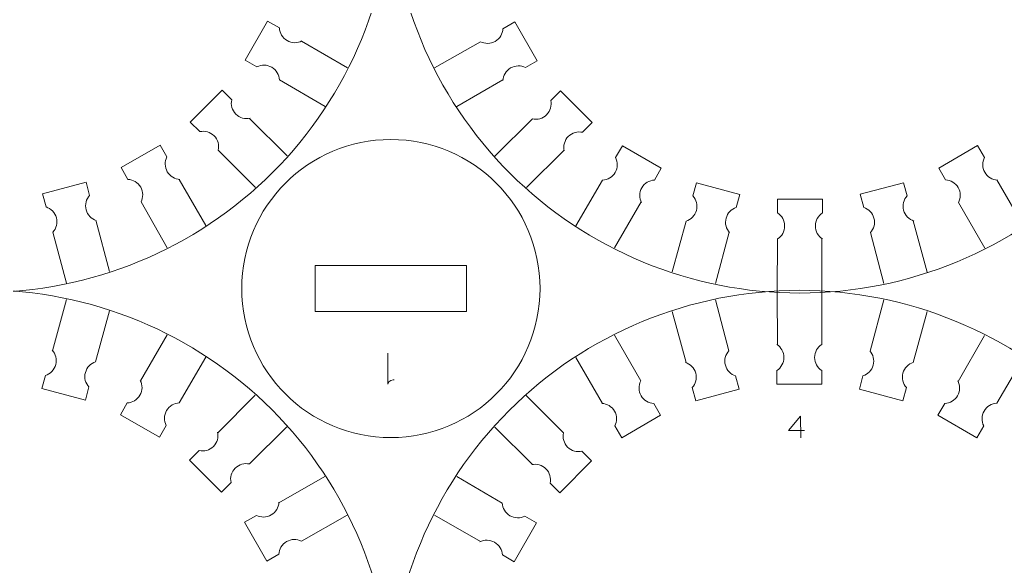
# Model space of a CAD drawing. Header units: centimetres. Extents: x -25 to 25, y -32.5 to 32.5.
# Drawn here: x 6.65 to 13.53, y 3.25 to 7.06 of the extents above; entities that cross this region are included whole.
import ezdxf

# ---------------------------------------------------------------- set-up
doc = ezdxf.new("R2010")
doc.units = ezdxf.units.CM
doc.header["$MEASUREMENT"] = 0
doc.layers.add('Capa 1', color=7, linetype='Continuous')

msp = doc.modelspace()

# ---------------------------------------------------------------- linework, layer by layer
at = {"layer": 'Capa 1', "color": 250, "lineweight": 9}
msp.add_ellipse((9.24358, 5.18319), major_axis=(0, 1.0403), ratio=1, dxfattribs=at)
for points, knots in [([(6.3944, 10.87668), (7.15266, 10.87716), (7.88005, 10.57641), (8.41656, 10.04057), (8.41656, 10.04057), (8.95306, 9.50475), (9.25473, 8.77411), (9.25521, 8.01587), (9.25521, 8.01587), (9.25571, 7.25761), (8.95494, 6.53023), (8.41912, 5.99372), (8.41912, 5.99372), (7.88328, 5.45721), (7.15266, 5.15554), (6.3944, 5.15504), (6.3944, 5.15504), (5.63615, 5.15457), (4.90876, 5.45533), (4.37225, 5.99115), (4.37225, 5.99115), (3.83575, 6.52698), (3.53407, 7.25761), (3.5336, 8.01587), (3.5336, 8.01587), (3.53312, 8.77411), (3.83387, 9.50151), (4.3697, 10.03802), (4.3697, 10.03802), (4.90553, 10.57453), (5.63615, 10.8762), (6.3944, 10.87668)], [0, 0, 0, 0, 0.1111111, 0.1111111, 0.1111111, 0.1111111, 0.2222222, 0.2222222, 0.2222222, 0.2222222, 0.3333333, 0.3333333, 0.3333333, 0.3333333, 0.4444444, 0.4444444, 0.4444444, 0.4444444, 0.5555556, 0.5555556, 0.5555556, 0.5555556, 0.6666667, 0.6666667, 0.6666667, 0.6666667, 0.7777778, 0.7777778, 0.7777778, 0.7777778, 1, 1, 1, 1]), ([(12.09663, 10.87312), (12.85489, 10.8736), (13.58227, 10.57285), (14.11878, 10.03702), (14.11878, 10.03702), (14.65529, 9.50119), (14.95696, 8.77056), (14.95744, 8.01231), (14.95744, 8.01231), (14.95793, 7.25405), (14.65717, 6.52667), (14.12135, 5.99016), (14.12135, 5.99016), (13.58551, 5.45365), (12.85489, 5.15198), (12.09663, 5.15149), (12.09663, 5.15149), (11.33837, 5.15101), (10.61099, 5.45177), (10.07448, 5.98759), (10.07448, 5.98759), (9.53797, 6.52342), (9.2363, 7.25405), (9.23582, 8.01231), (9.23582, 8.01231), (9.23534, 8.77056), (9.53609, 9.49796), (10.07193, 10.03447), (10.07193, 10.03447), (10.60775, 10.57097), (11.33837, 10.87265), (12.09663, 10.87312)], [0, 0, 0, 0, 0.1111111, 0.1111111, 0.1111111, 0.1111111, 0.2222222, 0.2222222, 0.2222222, 0.2222222, 0.3333333, 0.3333333, 0.3333333, 0.3333333, 0.4444444, 0.4444444, 0.4444444, 0.4444444, 0.5555556, 0.5555556, 0.5555556, 0.5555556, 0.6666667, 0.6666667, 0.6666667, 0.6666667, 0.7777778, 0.7777778, 0.7777778, 0.7777778, 1, 1, 1, 1]), ([(8.30957, 6.73001), (8.30957, 6.73001), (8.22698, 6.77756), (8.22698, 6.77756), (8.22698, 6.77756), (8.22698, 6.77756), (8.38378, 7.04914), (8.38378, 7.04914), (8.38378, 7.04914), (8.38378, 7.04914), (8.46633, 7.00148), (8.46633, 7.00148)], [0, 0, 0, 0, 0.25, 0.25, 0.25, 0.25, 0.5, 0.5, 0.5, 0.5, 1, 1, 1, 1]), ([(10.02547, 6.99666), (10.02547, 6.99666), (10.10793, 7.0444), (10.10793, 7.0444), (10.10793, 7.0444), (10.10793, 7.0444), (10.26473, 6.77282), (10.26473, 6.77282), (10.26473, 6.77282), (10.26473, 6.77282), (10.18219, 6.72516), (10.18219, 6.72516)], [0, 0, 0, 0, 0.25, 0.25, 0.25, 0.25, 0.5, 0.5, 0.5, 0.5, 1, 1, 1, 1]), ([(8.62355, 6.91071), (8.59201, 6.89444), (8.55312, 6.89405), (8.52011, 6.91311), (8.52011, 6.91311), (8.48711, 6.93216), (8.46799, 6.96605), (8.46633, 7.00148)], [0, 0, 0, 0, 0.3333333, 0.3333333, 0.3333333, 0.3333333, 1, 1, 1, 1]), ([(9.86823, 6.90587), (9.89976, 6.8896), (9.93865, 6.88921), (9.97166, 6.90827), (9.97166, 6.90827), (10.00466, 6.92732), (10.02378, 6.96121), (10.02545, 6.99665)], [0, 0, 0, 0, 0.3333333, 0.3333333, 0.3333333, 0.3333333, 1, 1, 1, 1]), ([(8.46681, 6.63923), (8.46513, 6.67467), (8.44602, 6.70855), (8.41301, 6.72761), (8.41301, 6.72761), (8.38001, 6.74666), (8.34111, 6.74627), (8.30958, 6.73)], [0, 0, 0, 0, 0.3333333, 0.3333333, 0.3333333, 0.3333333, 1, 1, 1, 1]), ([(10.02497, 6.63439), (10.02664, 6.66983), (10.04575, 6.70371), (10.07876, 6.72277), (10.07876, 6.72277), (10.11176, 6.74182), (10.15067, 6.74144), (10.18219, 6.72516)], [0, 0, 0, 0, 0.3333333, 0.3333333, 0.3333333, 0.3333333, 1, 1, 1, 1]), ([(7.9115, 6.27814), (7.9115, 6.27814), (7.84404, 6.34544), (7.84404, 6.34544), (7.84404, 6.34544), (7.84404, 6.34544), (8.06579, 6.56719), (8.06579, 6.56719), (8.06579, 6.56719), (8.06579, 6.56719), (8.13319, 6.49979), (8.13319, 6.49979)], [0, 0, 0, 0, 0.25, 0.25, 0.25, 0.25, 0.5, 0.5, 0.5, 0.5, 1, 1, 1, 1]), ([(10.35891, 6.49521), (10.35891, 6.49521), (10.42621, 6.56267), (10.42621, 6.56267), (10.42621, 6.56267), (10.42621, 6.56267), (10.64796, 6.34092), (10.64796, 6.34092), (10.64796, 6.34092), (10.64796, 6.34092), (10.58056, 6.27353), (10.58056, 6.27353)], [0, 0, 0, 0, 0.25, 0.25, 0.25, 0.25, 0.5, 0.5, 0.5, 0.5, 1, 1, 1, 1]), ([(8.26156, 6.37142), (8.22689, 6.36387), (8.18922, 6.37356), (8.16226, 6.40051), (8.16226, 6.40051), (8.13532, 6.42746), (8.12562, 6.46513), (8.13319, 6.49979)], [0, 0, 0, 0, 0.3333333, 0.3333333, 0.3333333, 0.3333333, 1, 1, 1, 1]), ([(10.23052, 6.36682), (10.26519, 6.35927), (10.30286, 6.36896), (10.32982, 6.39591), (10.32982, 6.39591), (10.35676, 6.42285), (10.36646, 6.46053), (10.35889, 6.49519)], [0, 0, 0, 0, 0.3333333, 0.3333333, 0.3333333, 0.3333333, 1, 1, 1, 1]), ([(8.03989, 6.14976), (8.04744, 6.18443), (8.03776, 6.2221), (8.0108, 6.24905), (8.0108, 6.24905), (7.98386, 6.276), (7.94618, 6.28569), (7.91152, 6.27813)], [0, 0, 0, 0, 0.3333333, 0.3333333, 0.3333333, 0.3333333, 1, 1, 1, 1]), ([(10.45219, 6.14516), (10.44464, 6.17982), (10.45432, 6.21749), (10.48128, 6.24445), (10.48128, 6.24445), (10.50822, 6.27139), (10.5459, 6.28109), (10.58056, 6.27353)], [0, 0, 0, 0, 0.3333333, 0.3333333, 0.3333333, 0.3333333, 1, 1, 1, 1]), ([(7.41006, 5.9447), (7.41006, 5.9447), (7.36231, 6.02717), (7.36231, 6.02717), (7.36231, 6.02717), (7.36231, 6.02717), (7.63389, 6.18397), (7.63389, 6.18397), (7.63389, 6.18397), (7.63389, 6.18397), (7.68155, 6.10142), (7.68155, 6.10142)], [0, 0, 0, 0, 0.25, 0.25, 0.25, 0.25, 0.5, 0.5, 0.5, 0.5, 1, 1, 1, 1]), ([(10.81077, 6.09715), (10.81077, 6.09715), (10.85832, 6.17973), (10.85832, 6.17973), (10.85832, 6.17973), (10.85832, 6.17973), (11.1299, 6.02293), (11.1299, 6.02293), (11.1299, 6.02293), (11.1299, 6.02293), (11.08225, 5.94039), (11.08225, 5.94039)], [0, 0, 0, 0, 0.25, 0.25, 0.25, 0.25, 0.5, 0.5, 0.5, 0.5, 1, 1, 1, 1]), ([(13.11228, 5.94114), (13.11228, 5.94114), (13.06454, 6.02361), (13.06454, 6.02361), (13.06454, 6.02361), (13.06454, 6.02361), (13.33612, 6.18041), (13.33612, 6.18041), (13.33612, 6.18041), (13.33612, 6.18041), (13.38378, 6.09787), (13.38378, 6.09787)], [0, 0, 0, 0, 0.25, 0.25, 0.25, 0.25, 0.5, 0.5, 0.5, 0.5, 1, 1, 1, 1]), ([(7.77232, 5.9442), (7.73688, 5.94588), (7.703, 5.96499), (7.68394, 5.998), (7.68394, 5.998), (7.66489, 6.031), (7.66528, 6.0699), (7.68155, 6.10142)], [0, 0, 0, 0, 0.3333333, 0.3333333, 0.3333333, 0.3333333, 1, 1, 1, 1]), ([(10.71999, 5.93991), (10.75544, 5.94158), (10.78931, 5.96069), (10.80837, 5.9937), (10.80837, 5.9937), (10.82743, 6.0267), (10.82704, 6.0656), (10.81076, 6.09713)], [0, 0, 0, 0, 0.3333333, 0.3333333, 0.3333333, 0.3333333, 1, 1, 1, 1]), ([(13.47455, 5.94065), (13.4391, 5.94232), (13.40523, 5.96143), (13.38617, 5.99444), (13.38617, 5.99444), (13.36711, 6.02744), (13.3675, 6.06634), (13.38378, 6.09787)], [0, 0, 0, 0, 0.3333333, 0.3333333, 0.3333333, 0.3333333, 1, 1, 1, 1]), ([(6.83939, 5.7524), (6.83939, 5.7524), (6.81462, 5.84442), (6.81462, 5.84442), (6.81462, 5.84442), (6.81462, 5.84442), (7.11753, 5.92558), (7.11753, 5.92558), (7.11753, 5.92558), (7.11753, 5.92558), (7.1422, 5.83352), (7.1422, 5.83352)], [0, 0, 0, 0, 0.25, 0.25, 0.25, 0.25, 0.5, 0.5, 0.5, 0.5, 1, 1, 1, 1]), ([(7.50084, 5.78746), (7.51711, 5.81899), (7.5175, 5.85789), (7.49844, 5.8909), (7.49844, 5.8909), (7.47939, 5.9239), (7.4455, 5.94302), (7.41007, 5.94468)], [0, 0, 0, 0, 0.3333333, 0.3333333, 0.3333333, 0.3333333, 1, 1, 1, 1]), ([(10.99148, 5.78316), (10.97521, 5.8147), (10.97482, 5.85359), (10.99387, 5.8866), (10.99387, 5.8866), (11.01293, 5.9196), (11.04681, 5.93872), (11.08225, 5.94039)], [0, 0, 0, 0, 0.3333333, 0.3333333, 0.3333333, 0.3333333, 1, 1, 1, 1]), ([(11.35027, 5.8296), (11.35027, 5.8296), (11.37482, 5.92167), (11.37482, 5.92167), (11.37482, 5.92167), (11.37482, 5.92167), (11.67773, 5.84051), (11.67773, 5.84051), (11.67773, 5.84051), (11.67773, 5.84051), (11.65307, 5.74844), (11.65307, 5.74844)], [0, 0, 0, 0, 0.25, 0.25, 0.25, 0.25, 0.5, 0.5, 0.5, 0.5, 1, 1, 1, 1]), ([(12.54162, 5.74885), (12.54162, 5.74885), (12.51684, 5.84086), (12.51684, 5.84086), (12.51684, 5.84086), (12.51684, 5.84086), (12.81976, 5.92203), (12.81976, 5.92203), (12.81976, 5.92203), (12.81976, 5.92203), (12.84442, 5.82996), (12.84442, 5.82996)], [0, 0, 0, 0, 0.25, 0.25, 0.25, 0.25, 0.5, 0.5, 0.5, 0.5, 1, 1, 1, 1]), ([(13.20306, 5.7839), (13.21933, 5.81544), (13.21972, 5.85433), (13.20067, 5.88734), (13.20067, 5.88734), (13.18161, 5.92034), (13.14773, 5.93946), (13.11229, 5.94112)], [0, 0, 0, 0, 0.3333333, 0.3333333, 0.3333333, 0.3333333, 1, 1, 1, 1]), ([(7.18919, 5.65816), (7.15538, 5.66895), (7.1276, 5.69618), (7.11774, 5.733), (7.11774, 5.733), (7.10788, 5.7698), (7.11832, 5.80728), (7.1422, 5.83352)], [0, 0, 0, 0, 0.3333333, 0.3333333, 0.3333333, 0.3333333, 1, 1, 1, 1]), ([(11.30328, 5.65422), (11.33708, 5.66501), (11.36486, 5.69224), (11.37472, 5.72906), (11.37472, 5.72906), (11.38459, 5.76586), (11.37414, 5.80334), (11.35026, 5.82958)], [0, 0, 0, 0, 0.3333333, 0.3333333, 0.3333333, 0.3333333, 1, 1, 1, 1]), ([(11.94063, 5.7108), (11.94063, 5.7108), (11.94051, 5.80609), (11.94051, 5.80609), (11.94051, 5.80609), (11.94051, 5.80609), (12.25411, 5.80609), (12.25411, 5.80609), (12.25411, 5.80609), (12.25411, 5.80609), (12.25411, 5.71078), (12.25411, 5.71078)], [0, 0, 0, 0, 0.25, 0.25, 0.25, 0.25, 0.5, 0.5, 0.5, 0.5, 1, 1, 1, 1]), ([(12.89141, 5.6546), (12.85761, 5.6654), (12.82983, 5.69262), (12.81996, 5.72944), (12.81996, 5.72944), (12.8101, 5.76625), (12.82054, 5.80372), (12.84442, 5.82996)], [0, 0, 0, 0, 0.3333333, 0.3333333, 0.3333333, 0.3333333, 1, 1, 1, 1]), ([(6.88638, 5.57703), (6.91026, 5.60327), (6.92071, 5.64074), (6.91084, 5.67756), (6.91084, 5.67756), (6.90098, 5.71437), (6.8732, 5.7416), (6.8394, 5.75238)], [0, 0, 0, 0, 0.3333333, 0.3333333, 0.3333333, 0.3333333, 1, 1, 1, 1]), ([(11.60608, 5.57309), (11.5822, 5.59933), (11.57176, 5.6368), (11.58162, 5.67362), (11.58162, 5.67362), (11.59148, 5.71043), (11.61927, 5.73766), (11.65307, 5.74844)], [0, 0, 0, 0, 0.3333333, 0.3333333, 0.3333333, 0.3333333, 1, 1, 1, 1]), ([(11.94063, 5.52924), (11.97048, 5.54841), (11.99027, 5.5819), (11.99027, 5.62001), (11.99027, 5.62001), (11.99027, 5.65812), (11.97048, 5.69162), (11.94063, 5.71078)], [0, 0, 0, 0, 0.3333333, 0.3333333, 0.3333333, 0.3333333, 1, 1, 1, 1]), ([(12.25411, 5.52924), (12.22425, 5.54841), (12.20447, 5.5819), (12.20447, 5.62001), (12.20447, 5.62001), (12.20447, 5.65812), (12.22425, 5.69162), (12.25411, 5.71078)], [0, 0, 0, 0, 0.3333333, 0.3333333, 0.3333333, 0.3333333, 1, 1, 1, 1]), ([(12.58861, 5.57347), (12.61249, 5.59972), (12.62293, 5.63718), (12.61307, 5.674), (12.61307, 5.674), (12.6032, 5.71081), (12.57542, 5.73804), (12.54162, 5.74883)], [0, 0, 0, 0, 0.3333333, 0.3333333, 0.3333333, 0.3333333, 1, 1, 1, 1]), ([(8.71541, 5.02275), (8.71541, 5.02275), (9.77175, 5.02275), (9.77175, 5.02275), (9.77175, 5.02275), (9.77175, 5.02275), (9.77175, 5.34365), (9.77175, 5.34365), (9.77175, 5.34365), (9.77175, 5.34365), (8.71541, 5.34365), (8.71541, 5.34365), (8.71541, 5.34365), (8.71541, 5.34365), (8.71541, 5.02275), (8.71541, 5.02275)], [0, 0, 0, 0, 0.2, 0.2, 0.2, 0.2, 0.4, 0.4, 0.4, 0.4, 0.6, 0.6, 0.6, 0.6, 1, 1, 1, 1]), ([(6.39085, 5.17446), (7.14911, 5.17493), (7.87649, 4.87419), (8.413, 4.33835), (8.413, 4.33835), (8.94951, 3.80252), (9.25118, 3.07189), (9.25165, 2.31364), (9.25165, 2.31364), (9.25215, 1.55539), (8.95139, 0.828), (8.41556, 0.29149), (8.41556, 0.29149), (7.87972, -0.24502), (7.14911, -0.54669), (6.39085, -0.54718), (6.39085, -0.54718), (5.63259, -0.54766), (4.9052, -0.2469), (4.3687, 0.28893), (4.3687, 0.28893), (3.83219, 0.82475), (3.53052, 1.55539), (3.53004, 2.31364), (3.53004, 2.31364), (3.52956, 3.07189), (3.83031, 3.79929), (4.36615, 4.3358), (4.36615, 4.3358), (4.90197, 4.87231), (5.63259, 5.17398), (6.39085, 5.17446)], [0, 0, 0, 0, 0.1111111, 0.1111111, 0.1111111, 0.1111111, 0.2222222, 0.2222222, 0.2222222, 0.2222222, 0.3333333, 0.3333333, 0.3333333, 0.3333333, 0.4444444, 0.4444444, 0.4444444, 0.4444444, 0.5555556, 0.5555556, 0.5555556, 0.5555556, 0.6666667, 0.6666667, 0.6666667, 0.6666667, 0.7777778, 0.7777778, 0.7777778, 0.7777778, 1, 1, 1, 1]), ([(12.09307, 5.1709), (12.85133, 5.17138), (13.57871, 4.87063), (14.11522, 4.33479), (14.11522, 4.33479), (14.65173, 3.79897), (14.9534, 3.06833), (14.95388, 2.31009), (14.95388, 2.31009), (14.95437, 1.55183), (14.65361, 0.82444), (14.11779, 0.28793), (14.11779, 0.28793), (13.58195, -0.24857), (12.85133, -0.55025), (12.09307, -0.55074), (12.09307, -0.55074), (11.33481, -0.55122), (10.60743, -0.25045), (10.07092, 0.28537), (10.07092, 0.28537), (9.53441, 0.82119), (9.23274, 1.55183), (9.23226, 2.31009), (9.23226, 2.31009), (9.23179, 3.06833), (9.53253, 3.79573), (10.06837, 4.33224), (10.06837, 4.33224), (10.60419, 4.86875), (11.33481, 5.17042), (12.09307, 5.1709)], [0, 0, 0, 0, 0.1111111, 0.1111111, 0.1111111, 0.1111111, 0.2222222, 0.2222222, 0.2222222, 0.2222222, 0.3333333, 0.3333333, 0.3333333, 0.3333333, 0.4444444, 0.4444444, 0.4444444, 0.4444444, 0.5555556, 0.5555556, 0.5555556, 0.5555556, 0.6666667, 0.6666667, 0.6666667, 0.6666667, 0.7777778, 0.7777778, 0.7777778, 0.7777778, 1, 1, 1, 1]), ([(6.8814, 4.75286), (6.90528, 4.72661), (6.91572, 4.68915), (6.90586, 4.65233), (6.90586, 4.65233), (6.89599, 4.61552), (6.86821, 4.58829), (6.83441, 4.5775)], [0, 0, 0, 0, 0.3333333, 0.3333333, 0.3333333, 0.3333333, 1, 1, 1, 1]), ([(11.60109, 4.74892), (11.57722, 4.72267), (11.56677, 4.68521), (11.57664, 4.64839), (11.57664, 4.64839), (11.5865, 4.61158), (11.61428, 4.58435), (11.64808, 4.57356)], [0, 0, 0, 0, 0.3333333, 0.3333333, 0.3333333, 0.3333333, 1, 1, 1, 1]), ([(11.93559, 4.79315), (11.96545, 4.77398), (11.98524, 4.74049), (11.98524, 4.70238), (11.98524, 4.70238), (11.98524, 4.66427), (11.96545, 4.63077), (11.93559, 4.61161)], [0, 0, 0, 0, 0.3333333, 0.3333333, 0.3333333, 0.3333333, 1, 1, 1, 1]), ([(12.24908, 4.79315), (12.21922, 4.77398), (12.19943, 4.74049), (12.19943, 4.70238), (12.19943, 4.70238), (12.19943, 4.66427), (12.21922, 4.63077), (12.24908, 4.61161)], [0, 0, 0, 0, 0.3333333, 0.3333333, 0.3333333, 0.3333333, 1, 1, 1, 1]), ([(12.58362, 4.7493), (12.6075, 4.72306), (12.61795, 4.68559), (12.60808, 4.64877), (12.60808, 4.64877), (12.59822, 4.61196), (12.57044, 4.58473), (12.53664, 4.57395)], [0, 0, 0, 0, 0.3333333, 0.3333333, 0.3333333, 0.3333333, 1, 1, 1, 1]), ([(7.1842, 4.67172), (7.1504, 4.66093), (7.12262, 4.63371), (7.11275, 4.59689), (7.11275, 4.59689), (7.10289, 4.56008), (7.11333, 4.5226), (7.13721, 4.49637)], [0, 0, 0, 0, 0.3333333, 0.3333333, 0.3333333, 0.3333333, 1, 1, 1, 1]), ([(11.29829, 4.66778), (11.33209, 4.65699), (11.35987, 4.62977), (11.36974, 4.59295), (11.36974, 4.59295), (11.3796, 4.55614), (11.36916, 4.51866), (11.34528, 4.49243)], [0, 0, 0, 0, 0.3333333, 0.3333333, 0.3333333, 0.3333333, 1, 1, 1, 1]), ([(12.24908, 4.61159), (12.24908, 4.61159), (12.24919, 4.5163), (12.24919, 4.5163), (12.24919, 4.5163), (12.24919, 4.5163), (11.93559, 4.5163), (11.93559, 4.5163), (11.93559, 4.5163), (11.93559, 4.5163), (11.93559, 4.61161), (11.93559, 4.61161)], [0, 0, 0, 0, 0.25, 0.25, 0.25, 0.25, 0.5, 0.5, 0.5, 0.5, 1, 1, 1, 1]), ([(12.88643, 4.66817), (12.85262, 4.65737), (12.82485, 4.63015), (12.81498, 4.59333), (12.81498, 4.59333), (12.80512, 4.55652), (12.81556, 4.51905), (12.83944, 4.49281)], [0, 0, 0, 0, 0.3333333, 0.3333333, 0.3333333, 0.3333333, 1, 1, 1, 1]), ([(7.13721, 4.49635), (7.13721, 4.49635), (7.11266, 4.40427), (7.11266, 4.40427), (7.11266, 4.40427), (7.11266, 4.40427), (6.80974, 4.48544), (6.80974, 4.48544), (6.80974, 4.48544), (6.80974, 4.48544), (6.83441, 4.5775), (6.83441, 4.5775)], [0, 0, 0, 0, 0.25, 0.25, 0.25, 0.25, 0.5, 0.5, 0.5, 0.5, 1, 1, 1, 1]), ([(7.496, 4.54278), (7.51227, 4.51125), (7.51266, 4.47236), (7.4936, 4.43935), (7.4936, 4.43935), (7.47455, 4.40634), (7.44067, 4.38723), (7.40523, 4.38556)], [0, 0, 0, 0, 0.3333333, 0.3333333, 0.3333333, 0.3333333, 1, 1, 1, 1]), ([(10.98664, 4.53849), (10.97037, 4.50695), (10.96998, 4.46806), (10.98904, 4.43505), (10.98904, 4.43505), (11.00809, 4.40205), (11.04197, 4.38293), (11.07741, 4.38126)], [0, 0, 0, 0, 0.3333333, 0.3333333, 0.3333333, 0.3333333, 1, 1, 1, 1]), ([(11.64809, 4.57354), (11.64809, 4.57354), (11.67286, 4.48153), (11.67286, 4.48153), (11.67286, 4.48153), (11.67286, 4.48153), (11.36995, 4.40036), (11.36995, 4.40036), (11.36995, 4.40036), (11.36995, 4.40036), (11.34528, 4.49243), (11.34528, 4.49243)], [0, 0, 0, 0, 0.25, 0.25, 0.25, 0.25, 0.5, 0.5, 0.5, 0.5, 1, 1, 1, 1]), ([(12.83943, 4.49279), (12.83943, 4.49279), (12.81488, 4.40072), (12.81488, 4.40072), (12.81488, 4.40072), (12.81488, 4.40072), (12.51197, 4.48188), (12.51197, 4.48188), (12.51197, 4.48188), (12.51197, 4.48188), (12.53664, 4.57395), (12.53664, 4.57395)], [0, 0, 0, 0, 0.25, 0.25, 0.25, 0.25, 0.5, 0.5, 0.5, 0.5, 1, 1, 1, 1]), ([(13.19823, 4.53922), (13.2145, 4.50769), (13.21489, 4.4688), (13.19583, 4.43579), (13.19583, 4.43579), (13.17678, 4.40279), (13.14289, 4.38367), (13.10745, 4.382)], [0, 0, 0, 0, 0.3333333, 0.3333333, 0.3333333, 0.3333333, 1, 1, 1, 1]), ([(7.6767, 4.2288), (7.6767, 4.2288), (7.62916, 4.14622), (7.62916, 4.14622), (7.62916, 4.14622), (7.62916, 4.14622), (7.35757, 4.30302), (7.35757, 4.30302), (7.35757, 4.30302), (7.35757, 4.30302), (7.40523, 4.38556), (7.40523, 4.38556)], [0, 0, 0, 0, 0.25, 0.25, 0.25, 0.25, 0.5, 0.5, 0.5, 0.5, 1, 1, 1, 1]), ([(7.76748, 4.38604), (7.73204, 4.38436), (7.69816, 4.36526), (7.6791, 4.33225), (7.6791, 4.33225), (7.66005, 4.29925), (7.66044, 4.26034), (7.67671, 4.22882)], [0, 0, 0, 0, 0.3333333, 0.3333333, 0.3333333, 0.3333333, 1, 1, 1, 1]), ([(10.71516, 4.38174), (10.7506, 4.38007), (10.78448, 4.36096), (10.80354, 4.32795), (10.80354, 4.32795), (10.82259, 4.29495), (10.8222, 4.25605), (10.80593, 4.22452)], [0, 0, 0, 0, 0.3333333, 0.3333333, 0.3333333, 0.3333333, 1, 1, 1, 1]), ([(11.07742, 4.38125), (11.07742, 4.38125), (11.12517, 4.29878), (11.12517, 4.29878), (11.12517, 4.29878), (11.12517, 4.29878), (10.85358, 4.14198), (10.85358, 4.14198), (10.85358, 4.14198), (10.85358, 4.14198), (10.80593, 4.22452), (10.80593, 4.22452)], [0, 0, 0, 0, 0.25, 0.25, 0.25, 0.25, 0.5, 0.5, 0.5, 0.5, 1, 1, 1, 1]), ([(13.37893, 4.22524), (13.37893, 4.22524), (13.33138, 4.14266), (13.33138, 4.14266), (13.33138, 4.14266), (13.33138, 4.14266), (13.0598, 4.29946), (13.0598, 4.29946), (13.0598, 4.29946), (13.0598, 4.29946), (13.10745, 4.382), (13.10745, 4.382)], [0, 0, 0, 0, 0.25, 0.25, 0.25, 0.25, 0.5, 0.5, 0.5, 0.5, 1, 1, 1, 1]), ([(13.46971, 4.38248), (13.43427, 4.38081), (13.40039, 4.3617), (13.38133, 4.32869), (13.38133, 4.32869), (13.36228, 4.29569), (13.36266, 4.25678), (13.37894, 4.22526)], [0, 0, 0, 0, 0.3333333, 0.3333333, 0.3333333, 0.3333333, 1, 1, 1, 1]), ([(8.03529, 4.18079), (8.04284, 4.14612), (8.03315, 4.10845), (8.0062, 4.0815), (8.0062, 4.0815), (7.97926, 4.05455), (7.94158, 4.04486), (7.90692, 4.05242)], [0, 0, 0, 0, 0.3333333, 0.3333333, 0.3333333, 0.3333333, 1, 1, 1, 1]), ([(10.44759, 4.17619), (10.44003, 4.14152), (10.44972, 4.10385), (10.47667, 4.0769), (10.47667, 4.0769), (10.50362, 4.04995), (10.5413, 4.04026), (10.57596, 4.04782)], [0, 0, 0, 0, 0.3333333, 0.3333333, 0.3333333, 0.3333333, 1, 1, 1, 1]), ([(8.12857, 3.83074), (8.12857, 3.83074), (8.06127, 3.76328), (8.06127, 3.76328), (8.06127, 3.76328), (8.06127, 3.76328), (7.83952, 3.98502), (7.83952, 3.98502), (7.83952, 3.98502), (7.83952, 3.98502), (7.90692, 4.05242), (7.90692, 4.05242)], [0, 0, 0, 0, 0.25, 0.25, 0.25, 0.25, 0.5, 0.5, 0.5, 0.5, 1, 1, 1, 1]), ([(10.57597, 4.0478), (10.57597, 4.0478), (10.64343, 3.9805), (10.64343, 3.9805), (10.64343, 3.9805), (10.64343, 3.9805), (10.42169, 3.75876), (10.42169, 3.75876), (10.42169, 3.75876), (10.42169, 3.75876), (10.35429, 3.82615), (10.35429, 3.82615)], [0, 0, 0, 0, 0.25, 0.25, 0.25, 0.25, 0.5, 0.5, 0.5, 0.5, 1, 1, 1, 1]), ([(8.25695, 3.95912), (8.22228, 3.96668), (8.18461, 3.95699), (8.15766, 3.93004), (8.15766, 3.93004), (8.13072, 3.90309), (8.12102, 3.86542), (8.12858, 3.83075)], [0, 0, 0, 0, 0.3333333, 0.3333333, 0.3333333, 0.3333333, 1, 1, 1, 1]), ([(10.22592, 3.95452), (10.26059, 3.96208), (10.29826, 3.95239), (10.32521, 3.92544), (10.32521, 3.92544), (10.35216, 3.89849), (10.36185, 3.86081), (10.35429, 3.82615)], [0, 0, 0, 0, 0.3333333, 0.3333333, 0.3333333, 0.3333333, 1, 1, 1, 1]), ([(8.46251, 3.69156), (8.46083, 3.65611), (8.44173, 3.62223), (8.40872, 3.60318), (8.40872, 3.60318), (8.37571, 3.58412), (8.33681, 3.58451), (8.30529, 3.60079)], [0, 0, 0, 0, 0.3333333, 0.3333333, 0.3333333, 0.3333333, 1, 1, 1, 1]), ([(10.02067, 3.68672), (10.02235, 3.65128), (10.04146, 3.6174), (10.07447, 3.59834), (10.07447, 3.59834), (10.10747, 3.57929), (10.14637, 3.57967), (10.17789, 3.59595)], [0, 0, 0, 0, 0.3333333, 0.3333333, 0.3333333, 0.3333333, 1, 1, 1, 1]), ([(8.46201, 3.32929), (8.46201, 3.32929), (8.37954, 3.28155), (8.37954, 3.28155), (8.37954, 3.28155), (8.37954, 3.28155), (8.22275, 3.55313), (8.22275, 3.55313), (8.22275, 3.55313), (8.22275, 3.55313), (8.30529, 3.60079), (8.30529, 3.60079)], [0, 0, 0, 0, 0.25, 0.25, 0.25, 0.25, 0.5, 0.5, 0.5, 0.5, 1, 1, 1, 1]), ([(10.17791, 3.59594), (10.17791, 3.59594), (10.26049, 3.54839), (10.26049, 3.54839), (10.26049, 3.54839), (10.26049, 3.54839), (10.10369, 3.27681), (10.10369, 3.27681), (10.10369, 3.27681), (10.10369, 3.27681), (10.02115, 3.32446), (10.02115, 3.32446)], [0, 0, 0, 0, 0.25, 0.25, 0.25, 0.25, 0.5, 0.5, 0.5, 0.5, 1, 1, 1, 1]), ([(8.61925, 3.42007), (8.58772, 3.43634), (8.54882, 3.43673), (8.51581, 3.41768), (8.51581, 3.41768), (8.48281, 3.39862), (8.4637, 3.36474), (8.46203, 3.3293)], [0, 0, 0, 0, 0.3333333, 0.3333333, 0.3333333, 0.3333333, 1, 1, 1, 1]), ([(9.86393, 3.41523), (9.89546, 3.4315), (9.93436, 3.4319), (9.96737, 3.41284), (9.96737, 3.41284), (10.00037, 3.39379), (10.01948, 3.3599), (10.02115, 3.32446)], [0, 0, 0, 0, 0.3333333, 0.3333333, 0.3333333, 0.3333333, 1, 1, 1, 1])]:
    msp.add_open_spline(points, degree=3, knots=knots, dxfattribs=at)
for points in [[(8.61949, 6.90872), (8.61949, 6.90872), (8.9404, 6.72368), (8.9404, 6.72368)], [(9.54865, 6.72308), (9.54865, 6.72308), (9.86823, 6.90587), (9.86823, 6.90587)], [(8.7849, 6.45386), (8.7849, 6.45386), (8.46681, 6.63923), (8.46681, 6.63923)], [(10.02527, 6.6389), (10.02527, 6.6389), (9.70456, 6.4535), (9.70456, 6.4535)], [(8.25712, 6.37055), (8.25712, 6.37055), (8.51921, 6.10876), (8.51921, 6.10876)], [(9.96914, 6.10754), (9.96914, 6.10754), (10.23052, 6.36682), (10.23052, 6.36682)], [(8.29917, 5.88838), (8.29917, 5.88838), (8.03989, 6.14976), (8.03989, 6.14976)], [(10.45131, 6.14959), (10.45131, 6.14959), (10.18952, 5.8875), (10.18952, 5.8875)], [(7.76781, 5.94451), (7.76781, 5.94451), (7.95321, 5.6238), (7.95321, 5.6238)], [(10.53462, 5.62181), (10.53462, 5.62181), (10.71999, 5.93991), (10.71999, 5.93991)], [(13.47004, 5.94095), (13.47004, 5.94095), (13.65544, 5.62024), (13.65544, 5.62024)], [(7.68363, 5.46788), (7.68363, 5.46788), (7.50084, 5.78746), (7.50084, 5.78746)], [(10.98948, 5.78722), (10.98948, 5.78722), (10.80444, 5.46631), (10.80444, 5.46631)], [(13.38586, 5.46432), (13.38586, 5.46432), (13.20306, 5.7839), (13.20306, 5.7839)], [(7.18491, 5.65962), (7.18491, 5.65962), (7.28098, 5.30186), (7.28098, 5.30186)], [(11.20655, 5.29899), (11.20655, 5.29899), (11.30328, 5.65422), (11.30328, 5.65422)], [(12.88713, 5.65606), (12.88713, 5.65606), (12.98321, 5.2983), (12.98321, 5.2983)], [(6.98023, 5.22102), (6.98023, 5.22102), (6.88638, 5.57703), (6.88638, 5.57703)], [(11.6031, 5.57649), (11.6031, 5.57649), (11.50743, 5.21862), (11.50743, 5.21862)], [(12.68246, 5.21747), (12.68246, 5.21747), (12.58861, 5.57347), (12.58861, 5.57347)], [(11.93914, 5.16107), (11.93914, 5.16107), (11.94063, 5.52924), (11.94063, 5.52924)], [(12.25036, 5.53175), (12.25036, 5.53175), (12.25056, 5.16131), (12.25056, 5.16131)], [(11.93935, 4.79063), (11.93935, 4.79063), (11.93914, 5.16107), (11.93914, 5.16107)], [(12.25056, 5.16131), (12.25056, 5.16131), (12.24908, 4.79315), (12.24908, 4.79315)], [(6.88437, 4.74946), (6.88437, 4.74946), (6.98005, 5.10733), (6.98005, 5.10733)], [(11.50724, 5.10492), (11.50724, 5.10492), (11.60109, 4.74892), (11.60109, 4.74892)], [(12.5866, 4.7459), (12.5866, 4.7459), (12.68228, 5.10377), (12.68228, 5.10377)], [(7.28092, 5.02696), (7.28092, 5.02696), (7.1842, 4.67172), (7.1842, 4.67172)], [(11.30257, 4.66632), (11.30257, 4.66632), (11.20649, 5.02409), (11.20649, 5.02409)], [(12.98315, 5.0234), (12.98315, 5.0234), (12.88643, 4.66817), (12.88643, 4.66817)], [(7.49799, 4.53872), (7.49799, 4.53872), (7.68303, 4.85964), (7.68303, 4.85964)], [(10.80385, 4.85807), (10.80385, 4.85807), (10.98664, 4.53849), (10.98664, 4.53849)], [(13.20022, 4.53517), (13.20022, 4.53517), (13.38526, 4.85608), (13.38526, 4.85608)], [(7.95285, 4.70413), (7.95285, 4.70413), (7.76748, 4.38604), (7.76748, 4.38604)], [(10.71967, 4.38144), (10.71967, 4.38144), (10.53427, 4.70215), (10.53427, 4.70215)], [(13.65508, 4.70058), (13.65508, 4.70058), (13.46971, 4.38248), (13.46971, 4.38248)], [(8.03616, 4.17636), (8.03616, 4.17636), (8.29796, 4.43844), (8.29796, 4.43844)], [(10.18831, 4.43757), (10.18831, 4.43757), (10.44759, 4.17619), (10.44759, 4.17619)], [(8.51834, 4.2184), (8.51834, 4.2184), (8.25695, 3.95912), (8.25695, 3.95912)], [(10.23036, 3.9554), (10.23036, 3.9554), (9.96827, 4.21719), (9.96827, 4.21719)], [(8.46221, 3.68705), (8.46221, 3.68705), (8.78291, 3.87245), (8.78291, 3.87245)], [(9.70258, 3.87209), (9.70258, 3.87209), (10.02067, 3.68672), (10.02067, 3.68672)], [(8.93883, 3.60286), (8.93883, 3.60286), (8.61925, 3.42007), (8.61925, 3.42007)], [(9.86799, 3.41723), (9.86799, 3.41723), (9.54707, 3.60227), (9.54707, 3.60227)]]:
    msp.add_open_spline(points, degree=3, dxfattribs=at)
at = {"layer": 'Capa 1', "color": 240, "lineweight": 9}
for points in [[(9.22171, 4.51544), (9.22171, 4.51544), (9.22171, 4.7334), (9.22171, 4.7334)], [(9.26545, 4.54605), (9.26545, 4.54605), (9.22342, 4.54433), (9.22171, 4.51544)]]:
    msp.add_open_spline(points, degree=3, dxfattribs=at)
msp.add_open_spline([(12.12876, 4.19332), (12.12876, 4.19332), (12.01751, 4.19332), (12.01751, 4.19332), (12.01751, 4.19332), (12.01751, 4.19332), (12.10119, 4.29178), (12.10119, 4.29178), (12.10119, 4.29178), (12.10119, 4.29178), (12.10215, 4.14211), (12.10215, 4.14211)], degree=3, knots=[0, 0, 0, 0, 0.25, 0.25, 0.25, 0.25, 0.5, 0.5, 0.5, 0.5, 1, 1, 1, 1], dxfattribs=at)

doc.saveas('drawing.dxf')
